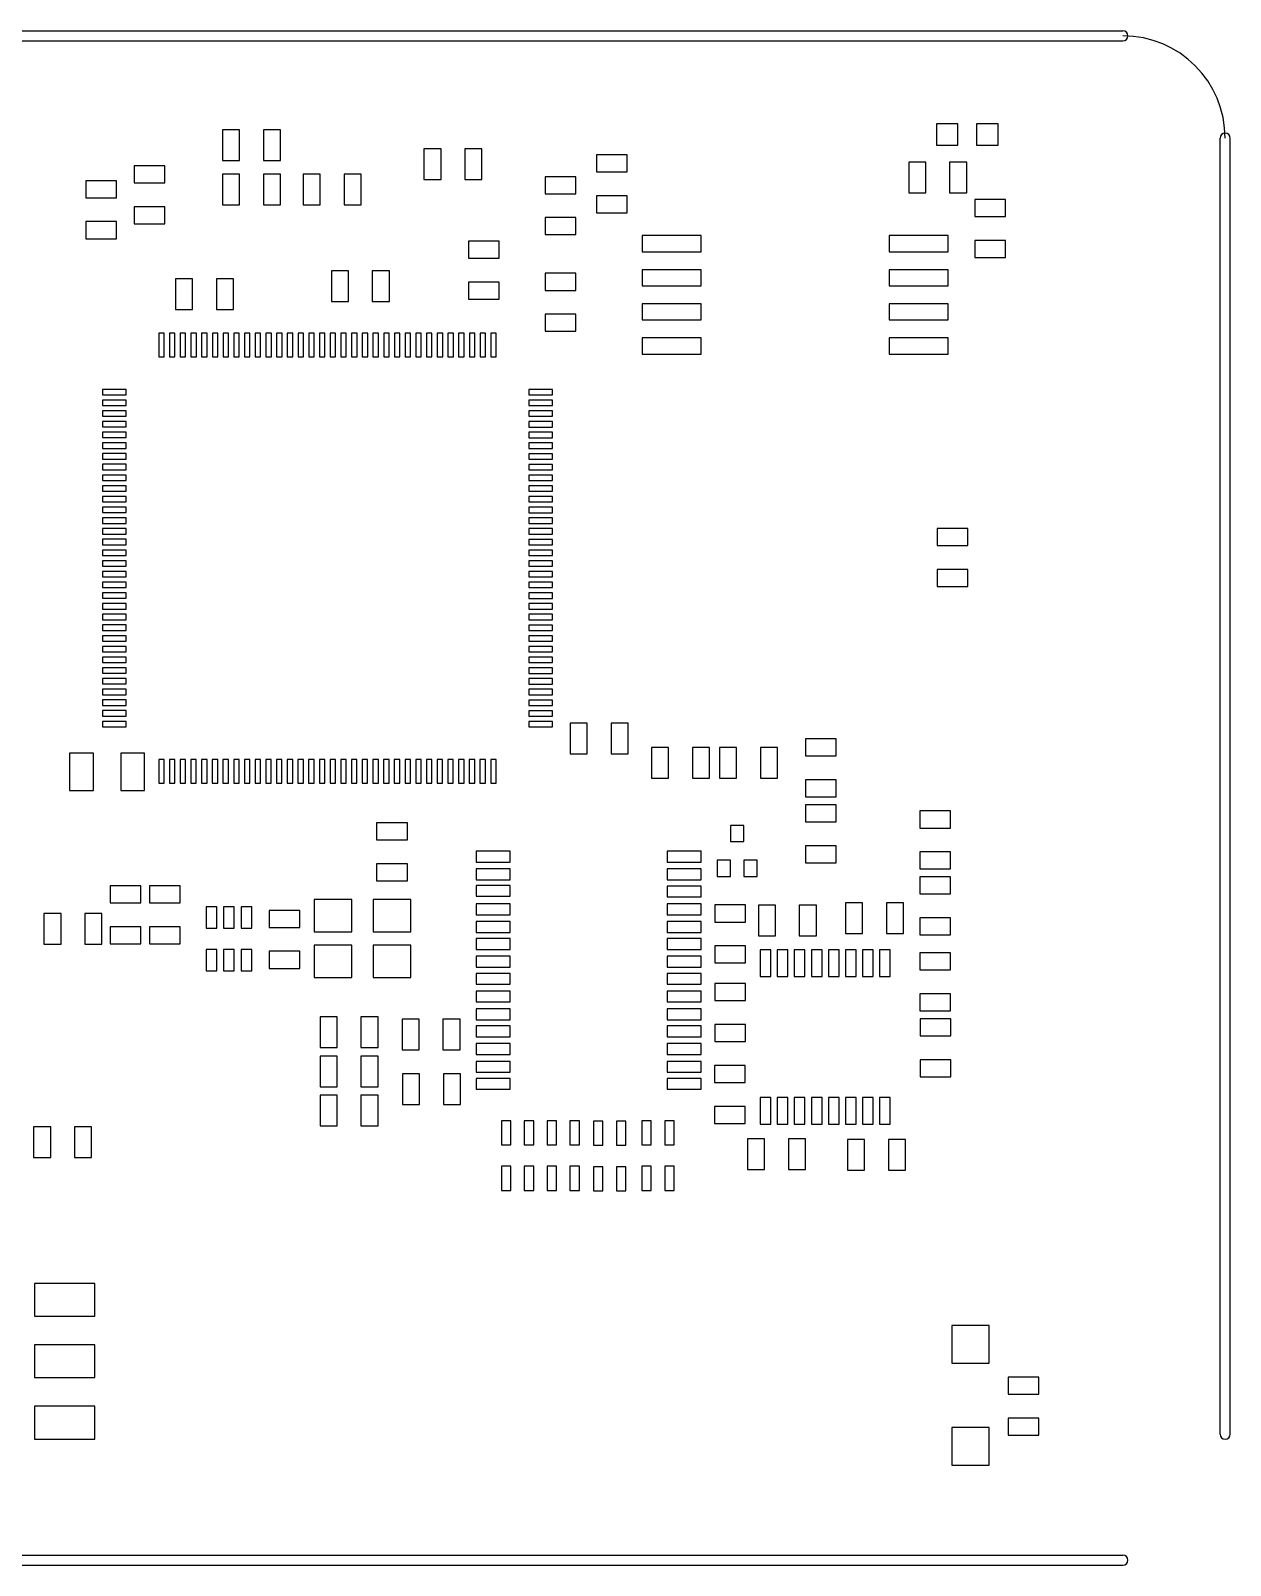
# Model space of a CAD drawing. Extents: x 32880 to 68030, y 27285 to 49782.
# Drawn here: x 50443 to 68030, y 27285 to 49782 of the extents above; entities that cross this region are included whole.
import ezdxf

# ---------------------------------------------------------------- set-up
doc = ezdxf.new("R2010")
doc.units = 0
doc.layers.add('BLACK', color=1, linetype='CONTINUOUS')

msp = doc.modelspace()

# ---------------------------------------------------------------- linework, layer by layer
at = {"layer": 'BLACK'}
for p, q in [((34455, 49782), (66455, 49782)), ((34455, 49632), (66455, 49632)), ((64035, 48418), (63721, 48418)), ((63721, 48418), (63721, 48104)), ((64035, 48104), (64035, 48418)), ((64625, 48418), (64311, 48418)), ((64311, 48418), (64311, 48104)), ((64625, 48104), (64625, 48418)), ((53506, 48328), (53256, 48328)), ((53256, 48328), (53256, 47878)), ((53506, 47878), (53506, 48328)), ((54106, 48328), (53856, 48328)), ((53856, 48328), (53856, 47878)), ((54106, 47878), (54106, 48328)), ((67880, 29207), (67880, 48207)), ((68030, 29207), (68030, 48207)), ((56209, 48052), (56209, 47602)), ((56459, 48052), (56209, 48052)), ((56459, 47602), (56459, 48052)), ((56809, 48052), (56809, 47602)), ((57059, 48052), (56809, 48052)), ((57059, 47602), (57059, 48052)), ((59190, 47961), (58740, 47961)), ((58740, 47961), (58740, 47711)), ((59190, 47711), (59190, 47961)), ((63721, 48104), (64035, 48104)), ((64311, 48104), (64625, 48104)), ((52410, 47800), (51960, 47800)), ((51960, 47800), (51960, 47550)), ((52410, 47550), (52410, 47800)), ((53256, 47878), (53506, 47878)), ((53856, 47878), (54106, 47878)), ((58740, 47711), (59190, 47711)), ((63565, 47856), (63315, 47856)), ((63315, 47856), (63315, 47406)), ((63565, 47406), (63565, 47856)), ((64165, 47856), (63915, 47856)), ((63915, 47856), (63915, 47406)), ((64165, 47406), (64165, 47856)), ((51701, 47583), (51251, 47583)), ((51251, 47583), (51251, 47333)), ((51701, 47333), (51701, 47583)), ((51960, 47550), (52410, 47550)), ((53506, 47678), (53256, 47678)), ((53256, 47678), (53256, 47228)), ((53506, 47228), (53506, 47678)), ((54106, 47678), (53856, 47678)), ((53856, 47678), (53856, 47228)), ((54106, 47228), (54106, 47678)), ((54437, 47678), (54437, 47228)), ((54687, 47678), (54437, 47678)), ((54687, 47228), (54687, 47678)), ((55037, 47678), (55037, 47228)), ((55287, 47678), (55037, 47678)), ((55287, 47228), (55287, 47678)), ((56209, 47602), (56459, 47602)), ((56809, 47602), (57059, 47602)), ((58434, 47642), (57984, 47642)), ((57984, 47642), (57984, 47392)), ((58434, 47392), (58434, 47642)), ((51251, 47333), (51701, 47333)), ((57984, 47392), (58434, 47392)), ((59190, 47361), (58740, 47361)), ((58740, 47361), (58740, 47111)), ((59190, 47111), (59190, 47361)), ((63315, 47406), (63565, 47406)), ((63915, 47406), (64165, 47406)), ((64733, 47308), (64283, 47308)), ((64283, 47308), (64283, 47058)), ((64733, 47058), (64733, 47308)), ((52410, 47200), (51960, 47200)), ((51960, 47200), (51960, 46950)), ((52410, 46950), (52410, 47200)), ((53256, 47228), (53506, 47228)), ((53856, 47228), (54106, 47228)), ((54437, 47228), (54687, 47228)), ((55037, 47228), (55287, 47228)), ((58434, 47042), (57984, 47042)), ((57984, 47042), (57984, 46792)), ((58434, 46792), (58434, 47042)), ((58740, 47111), (59190, 47111)), ((64283, 47058), (64733, 47058)), ((51701, 46983), (51251, 46983)), ((51251, 46983), (51251, 46733)), ((51701, 46733), (51701, 46983)), ((51960, 46950), (52410, 46950)), ((51251, 46733), (51701, 46733)), ((57312, 46697), (56862, 46697)), ((56862, 46697), (56862, 46447)), ((57312, 46447), (57312, 46697)), ((57984, 46792), (58434, 46792)), ((60272, 46778), (59406, 46778)), ((59406, 46778), (59406, 46542)), ((60272, 46542), (60272, 46778)), ((63894, 46778), (63028, 46778)), ((63028, 46778), (63028, 46542)), ((63894, 46542), (63894, 46778)), ((64733, 46708), (64283, 46708)), ((64283, 46708), (64283, 46458)), ((64733, 46458), (64733, 46708)), ((56862, 46447), (57312, 46447)), ((59406, 46542), (60272, 46542)), ((63028, 46542), (63894, 46542)), ((64283, 46458), (64733, 46458)), ((52567, 46143), (52567, 45693)), ((52817, 46143), (52567, 46143)), ((52817, 45693), (52817, 46143)), ((53167, 46143), (53167, 45693)), ((53417, 46143), (53167, 46143)), ((53417, 45693), (53417, 46143)), ((55101, 46261), (54851, 46261)), ((54851, 46261), (54851, 45811)), ((55101, 45811), (55101, 46261)), ((55701, 46261), (55451, 46261)), ((55451, 46261), (55451, 45811)), ((55701, 45811), (55701, 46261)), ((58434, 46225), (57984, 46225)), ((57984, 46225), (57984, 45975)), ((58434, 45975), (58434, 46225)), ((60272, 46278), (59406, 46278)), ((59406, 46278), (59406, 46042)), ((60272, 46042), (60272, 46278)), ((63894, 46278), (63028, 46278)), ((63028, 46278), (63028, 46042)), ((63894, 46042), (63894, 46278)), ((57312, 46097), (56862, 46097)), ((56862, 46097), (56862, 45847)), ((57312, 45847), (57312, 46097)), ((57984, 45975), (58434, 45975)), ((59406, 46042), (60272, 46042)), ((63028, 46042), (63894, 46042)), ((52567, 45693), (52817, 45693)), ((53167, 45693), (53417, 45693)), ((54851, 45811), (55101, 45811)), ((55451, 45811), (55701, 45811)), ((56862, 45847), (57312, 45847)), ((60272, 45778), (59406, 45778)), ((59406, 45778), (59406, 45542)), ((60272, 45542), (60272, 45778)), ((63894, 45778), (63028, 45778)), ((63028, 45778), (63028, 45542)), ((63894, 45542), (63894, 45778)), ((58434, 45625), (57984, 45625)), ((57984, 45625), (57984, 45375)), ((58434, 45375), (58434, 45625)), ((59406, 45542), (60272, 45542)), ((63028, 45542), (63894, 45542)), ((52401, 45350), (52321, 45350)), ((52321, 45350), (52321, 45000)), ((52401, 45000), (52401, 45350)), ((52558, 45350), (52478, 45350)), ((52478, 45350), (52478, 45000)), ((52558, 45000), (52558, 45350)), ((52715, 45350), (52635, 45350)), ((52635, 45350), (52635, 45000)), ((52715, 45000), (52715, 45350)), ((52872, 45350), (52792, 45350)), ((52792, 45350), (52792, 45000)), ((52872, 45000), (52872, 45350)), ((53029, 45350), (52949, 45350)), ((52949, 45350), (52949, 45000)), ((53029, 45000), (53029, 45350)), ((53186, 45350), (53106, 45350)), ((53106, 45350), (53106, 45000)), ((53186, 45000), (53186, 45350)), ((53343, 45350), (53263, 45350)), ((53263, 45350), (53263, 45000)), ((53343, 45000), (53343, 45350)), ((53500, 45350), (53420, 45350)), ((53420, 45350), (53420, 45000)), ((53500, 45000), (53500, 45350)), ((53657, 45350), (53577, 45350)), ((53577, 45350), (53577, 45000)), ((53657, 45000), (53657, 45350)), ((53814, 45350), (53734, 45350)), ((53734, 45350), (53734, 45000)), ((53814, 45000), (53814, 45350)), ((53971, 45350), (53891, 45350)), ((53891, 45350), (53891, 45000)), ((53971, 45000), (53971, 45350)), ((54128, 45350), (54048, 45350)), ((54048, 45350), (54048, 45000)), ((54128, 45000), (54128, 45350)), ((54285, 45350), (54205, 45350)), ((54205, 45350), (54205, 45000)), ((54285, 45000), (54285, 45350)), ((54442, 45350), (54362, 45350)), ((54362, 45350), (54362, 45000)), ((54442, 45000), (54442, 45350)), ((54599, 45350), (54519, 45350)), ((54519, 45350), (54519, 45000)), ((54599, 45000), (54599, 45350)), ((54756, 45350), (54676, 45350)), ((54676, 45350), (54676, 45000)), ((54756, 45000), (54756, 45350)), ((54913, 45350), (54833, 45350)), ((54833, 45350), (54833, 45000)), ((54913, 45000), (54913, 45350)), ((55070, 45350), (54990, 45350)), ((54990, 45350), (54990, 45000)), ((55070, 45000), (55070, 45350)), ((55227, 45350), (55147, 45350)), ((55147, 45350), (55147, 45000)), ((55227, 45000), (55227, 45350)), ((55384, 45350), (55304, 45350)), ((55304, 45350), (55304, 45000)), ((55384, 45000), (55384, 45350)), ((55541, 45350), (55461, 45350)), ((55461, 45350), (55461, 45000)), ((55541, 45000), (55541, 45350)), ((55698, 45350), (55618, 45350)), ((55618, 45350), (55618, 45000)), ((55698, 45000), (55698, 45350)), ((55855, 45350), (55775, 45350)), ((55775, 45350), (55775, 45000)), ((55855, 45000), (55855, 45350)), ((56012, 45350), (55932, 45350)), ((55932, 45350), (55932, 45000)), ((56012, 45000), (56012, 45350)), ((56169, 45350), (56089, 45350)), ((56089, 45350), (56089, 45000)), ((56169, 45000), (56169, 45350)), ((56326, 45350), (56246, 45350)), ((56246, 45350), (56246, 45000)), ((56326, 45000), (56326, 45350)), ((56483, 45350), (56403, 45350)), ((56403, 45350), (56403, 45000)), ((56483, 45000), (56483, 45350)), ((56640, 45350), (56560, 45350)), ((56560, 45350), (56560, 45000)), ((56640, 45000), (56640, 45350)), ((56797, 45350), (56717, 45350)), ((56717, 45350), (56717, 45000)), ((56797, 45000), (56797, 45350)), ((56954, 45350), (56874, 45350)), ((56874, 45350), (56874, 45000)), ((56954, 45000), (56954, 45350)), ((57111, 45350), (57031, 45350)), ((57031, 45350), (57031, 45000)), ((57111, 45000), (57111, 45350)), ((57268, 45350), (57188, 45350)), ((57188, 45350), (57188, 45000)), ((57268, 45000), (57268, 45350)), ((57984, 45375), (58434, 45375)), ((60272, 45278), (59406, 45278)), ((59406, 45278), (59406, 45042)), ((60272, 45042), (60272, 45278)), ((63894, 45278), (63028, 45278)), ((63028, 45278), (63028, 45042)), ((63894, 45042), (63894, 45278)), ((52321, 45000), (52401, 45000)), ((52478, 45000), (52558, 45000)), ((52635, 45000), (52715, 45000)), ((52792, 45000), (52872, 45000)), ((52949, 45000), (53029, 45000)), ((53106, 45000), (53186, 45000)), ((53263, 45000), (53343, 45000)), ((53420, 45000), (53500, 45000)), ((53577, 45000), (53657, 45000)), ((53734, 45000), (53814, 45000)), ((53891, 45000), (53971, 45000)), ((54048, 45000), (54128, 45000)), ((54205, 45000), (54285, 45000)), ((54362, 45000), (54442, 45000)), ((54519, 45000), (54599, 45000)), ((54676, 45000), (54756, 45000)), ((54833, 45000), (54913, 45000)), ((54990, 45000), (55070, 45000)), ((55147, 45000), (55227, 45000)), ((55304, 45000), (55384, 45000)), ((55461, 45000), (55541, 45000)), ((55618, 45000), (55698, 45000)), ((55775, 45000), (55855, 45000)), ((55932, 45000), (56012, 45000)), ((56089, 45000), (56169, 45000)), ((56246, 45000), (56326, 45000)), ((56403, 45000), (56483, 45000)), ((56560, 45000), (56640, 45000)), ((56717, 45000), (56797, 45000)), ((56874, 45000), (56954, 45000)), ((57031, 45000), (57111, 45000)), ((57188, 45000), (57268, 45000)), ((59406, 45042), (60272, 45042)), ((63028, 45042), (63894, 45042)), ((51844, 44524), (51494, 44524)), ((51494, 44524), (51494, 44444)), ((51494, 44444), (51844, 44444)), ((51844, 44367), (51494, 44367)), ((51494, 44367), (51494, 44287)), ((51844, 44444), (51844, 44524)), ((51844, 44287), (51844, 44367)), ((58094, 44523), (57744, 44523)), ((57744, 44523), (57744, 44443)), ((57744, 44443), (58094, 44443)), ((58094, 44366), (57744, 44366)), ((57744, 44366), (57744, 44286)), ((58094, 44443), (58094, 44523)), ((58094, 44286), (58094, 44366)), ((51494, 44287), (51844, 44287)), ((51844, 44210), (51494, 44210)), ((51494, 44210), (51494, 44130)), ((51494, 44130), (51844, 44130)), ((51844, 44130), (51844, 44210)), ((57744, 44286), (58094, 44286)), ((58094, 44209), (57744, 44209)), ((57744, 44209), (57744, 44129)), ((57744, 44129), (58094, 44129)), ((58094, 44129), (58094, 44209)), ((51844, 44053), (51494, 44053)), ((51494, 44053), (51494, 43973)), ((51494, 43973), (51844, 43973)), ((51844, 43896), (51494, 43896)), ((51494, 43896), (51494, 43816)), ((51844, 43973), (51844, 44053)), ((51844, 43816), (51844, 43896)), ((58094, 44052), (57744, 44052)), ((57744, 44052), (57744, 43972)), ((57744, 43972), (58094, 43972)), ((58094, 43895), (57744, 43895)), ((57744, 43895), (57744, 43815)), ((58094, 43972), (58094, 44052)), ((58094, 43815), (58094, 43895)), ((51494, 43816), (51844, 43816)), ((51844, 43739), (51494, 43739)), ((51494, 43739), (51494, 43659)), ((51494, 43659), (51844, 43659)), ((51844, 43659), (51844, 43739)), ((57744, 43815), (58094, 43815)), ((58094, 43738), (57744, 43738)), ((57744, 43738), (57744, 43658)), ((57744, 43658), (58094, 43658)), ((58094, 43658), (58094, 43738)), ((51844, 43582), (51494, 43582)), ((51494, 43582), (51494, 43502)), ((51494, 43502), (51844, 43502)), ((51844, 43425), (51494, 43425)), ((51494, 43425), (51494, 43345)), ((51844, 43502), (51844, 43582)), ((51844, 43345), (51844, 43425)), ((58094, 43581), (57744, 43581)), ((57744, 43581), (57744, 43501)), ((57744, 43501), (58094, 43501)), ((58094, 43424), (57744, 43424)), ((57744, 43424), (57744, 43344)), ((58094, 43501), (58094, 43581)), ((58094, 43344), (58094, 43424)), ((51494, 43345), (51844, 43345)), ((51844, 43268), (51494, 43268)), ((51494, 43268), (51494, 43188)), ((51844, 43188), (51844, 43268)), ((57744, 43344), (58094, 43344)), ((58094, 43267), (57744, 43267)), ((57744, 43267), (57744, 43187)), ((58094, 43187), (58094, 43267)), ((51494, 43188), (51844, 43188)), ((51844, 43111), (51494, 43111)), ((51494, 43111), (51494, 43031)), ((51494, 43031), (51844, 43031)), ((51844, 43031), (51844, 43111)), ((57744, 43187), (58094, 43187)), ((58094, 43110), (57744, 43110)), ((57744, 43110), (57744, 43030)), ((57744, 43030), (58094, 43030)), ((58094, 43030), (58094, 43110)), ((51844, 42954), (51494, 42954)), ((51494, 42954), (51494, 42874)), ((51494, 42874), (51844, 42874)), ((51844, 42797), (51494, 42797)), ((51494, 42797), (51494, 42717)), ((51844, 42874), (51844, 42954)), ((51844, 42717), (51844, 42797)), ((58094, 42953), (57744, 42953)), ((57744, 42953), (57744, 42873)), ((57744, 42873), (58094, 42873)), ((58094, 42796), (57744, 42796)), ((57744, 42796), (57744, 42716)), ((58094, 42873), (58094, 42953)), ((58094, 42716), (58094, 42796)), ((51494, 42717), (51844, 42717)), ((51844, 42640), (51494, 42640)), ((51494, 42640), (51494, 42560)), ((51494, 42560), (51844, 42560)), ((51844, 42560), (51844, 42640)), ((57744, 42716), (58094, 42716)), ((58094, 42639), (57744, 42639)), ((57744, 42639), (57744, 42559)), ((57744, 42559), (58094, 42559)), ((58094, 42559), (58094, 42639)), ((51844, 42483), (51494, 42483)), ((51494, 42483), (51494, 42403)), ((51494, 42403), (51844, 42403)), ((51844, 42326), (51494, 42326)), ((51494, 42326), (51494, 42246)), ((51844, 42403), (51844, 42483)), ((51844, 42246), (51844, 42326)), ((58094, 42482), (57744, 42482)), ((57744, 42482), (57744, 42402)), ((57744, 42402), (58094, 42402)), ((58094, 42325), (57744, 42325)), ((57744, 42325), (57744, 42245)), ((58094, 42402), (58094, 42482)), ((58094, 42245), (58094, 42325)), ((64182, 42485), (63732, 42485)), ((63732, 42485), (63732, 42235)), ((64182, 42235), (64182, 42485)), ((51494, 42246), (51844, 42246)), ((51844, 42169), (51494, 42169)), ((51494, 42169), (51494, 42089)), ((51494, 42089), (51844, 42089)), ((51844, 42089), (51844, 42169)), ((57744, 42245), (58094, 42245)), ((58094, 42168), (57744, 42168)), ((57744, 42168), (57744, 42088)), ((57744, 42088), (58094, 42088)), ((58094, 42088), (58094, 42168)), ((63732, 42235), (64182, 42235)), ((51844, 42012), (51494, 42012)), ((51494, 42012), (51494, 41932)), ((51494, 41932), (51844, 41932)), ((51844, 41855), (51494, 41855)), ((51494, 41855), (51494, 41775)), ((51844, 41932), (51844, 42012)), ((51844, 41775), (51844, 41855)), ((58094, 42011), (57744, 42011)), ((57744, 42011), (57744, 41931)), ((57744, 41931), (58094, 41931)), ((58094, 41854), (57744, 41854)), ((57744, 41854), (57744, 41774)), ((58094, 41931), (58094, 42011)), ((58094, 41774), (58094, 41854)), ((64182, 41885), (63732, 41885)), ((63732, 41885), (63732, 41635)), ((64182, 41635), (64182, 41885)), ((51494, 41775), (51844, 41775)), ((51844, 41698), (51494, 41698)), ((51494, 41698), (51494, 41618)), ((51844, 41618), (51844, 41698)), ((57744, 41774), (58094, 41774)), ((58094, 41697), (57744, 41697)), ((57744, 41697), (57744, 41617)), ((58094, 41617), (58094, 41697)), ((63732, 41635), (64182, 41635)), ((51494, 41618), (51844, 41618)), ((51844, 41541), (51494, 41541)), ((51494, 41541), (51494, 41461)), ((51494, 41461), (51844, 41461)), ((51844, 41461), (51844, 41541)), ((57744, 41617), (58094, 41617)), ((58094, 41540), (57744, 41540)), ((57744, 41540), (57744, 41460)), ((57744, 41460), (58094, 41460)), ((58094, 41460), (58094, 41540)), ((51844, 41384), (51494, 41384)), ((51494, 41384), (51494, 41304)), ((51494, 41304), (51844, 41304)), ((51844, 41227), (51494, 41227)), ((51494, 41227), (51494, 41147)), ((51844, 41304), (51844, 41384)), ((51844, 41147), (51844, 41227)), ((58094, 41383), (57744, 41383)), ((57744, 41383), (57744, 41303)), ((57744, 41303), (58094, 41303)), ((58094, 41226), (57744, 41226)), ((57744, 41226), (57744, 41146)), ((58094, 41303), (58094, 41383)), ((58094, 41146), (58094, 41226)), ((51494, 41147), (51844, 41147)), ((51844, 41070), (51494, 41070)), ((51494, 41070), (51494, 40990)), ((51494, 40990), (51844, 40990)), ((51844, 40990), (51844, 41070)), ((57744, 41146), (58094, 41146)), ((58094, 41069), (57744, 41069)), ((57744, 41069), (57744, 40989)), ((57744, 40989), (58094, 40989)), ((58094, 40989), (58094, 41069)), ((51844, 40913), (51494, 40913)), ((51494, 40913), (51494, 40833)), ((51494, 40833), (51844, 40833)), ((51844, 40756), (51494, 40756)), ((51494, 40756), (51494, 40676)), ((51844, 40833), (51844, 40913)), ((51844, 40676), (51844, 40756)), ((58094, 40912), (57744, 40912)), ((57744, 40912), (57744, 40832)), ((57744, 40832), (58094, 40832)), ((58094, 40755), (57744, 40755)), ((57744, 40755), (57744, 40675)), ((58094, 40832), (58094, 40912)), ((58094, 40675), (58094, 40755)), ((51494, 40676), (51844, 40676)), ((51844, 40599), (51494, 40599)), ((51494, 40599), (51494, 40519)), ((51494, 40519), (51844, 40519)), ((51844, 40519), (51844, 40599)), ((57744, 40675), (58094, 40675)), ((58094, 40598), (57744, 40598)), ((57744, 40598), (57744, 40518)), ((57744, 40518), (58094, 40518)), ((58094, 40518), (58094, 40598)), ((51844, 40442), (51494, 40442)), ((51494, 40442), (51494, 40362)), ((51494, 40362), (51844, 40362)), ((51844, 40285), (51494, 40285)), ((51494, 40285), (51494, 40205)), ((51844, 40362), (51844, 40442)), ((51844, 40205), (51844, 40285)), ((58094, 40441), (57744, 40441)), ((57744, 40441), (57744, 40361)), ((57744, 40361), (58094, 40361)), ((58094, 40284), (57744, 40284)), ((57744, 40284), (57744, 40204)), ((58094, 40361), (58094, 40441)), ((58094, 40204), (58094, 40284)), ((51494, 40205), (51844, 40205)), ((51844, 40128), (51494, 40128)), ((51494, 40128), (51494, 40048)), ((51494, 40048), (51844, 40048)), ((51844, 40048), (51844, 40128)), ((57744, 40204), (58094, 40204)), ((58094, 40127), (57744, 40127)), ((57744, 40127), (57744, 40047)), ((57744, 40047), (58094, 40047)), ((58094, 40047), (58094, 40127)), ((51844, 39971), (51494, 39971)), ((51494, 39971), (51494, 39891)), ((51494, 39891), (51844, 39891)), ((51844, 39891), (51844, 39971)), ((58094, 39970), (57744, 39970)), ((57744, 39970), (57744, 39890)), ((57744, 39890), (58094, 39890)), ((58094, 39890), (58094, 39970)), ((51844, 39814), (51494, 39814)), ((51494, 39814), (51494, 39734)), ((51494, 39734), (51844, 39734)), ((51844, 39657), (51494, 39657)), ((51494, 39657), (51494, 39577)), ((51844, 39734), (51844, 39814)), ((51844, 39577), (51844, 39657)), ((58094, 39813), (57744, 39813)), ((57744, 39813), (57744, 39733)), ((57744, 39733), (58094, 39733)), ((58094, 39656), (57744, 39656)), ((57744, 39656), (57744, 39576)), ((58094, 39733), (58094, 39813)), ((58094, 39576), (58094, 39656)), ((58351, 39631), (58351, 39181)), ((58601, 39631), (58351, 39631)), ((58601, 39181), (58601, 39631)), ((58951, 39631), (58951, 39181)), ((59201, 39631), (58951, 39631)), ((59201, 39181), (59201, 39631)), ((51494, 39577), (51844, 39577)), ((57744, 39576), (58094, 39576)), ((62250, 39402), (61800, 39402)), ((61800, 39402), (61800, 39152)), ((62250, 39152), (62250, 39402)), ((51363, 39193), (51013, 39193)), ((51013, 39193), (51013, 38643)), ((51363, 38643), (51363, 39193)), ((52113, 39193), (51763, 39193)), ((51763, 39193), (51763, 38643)), ((52113, 38643), (52113, 39193)), ((58351, 39181), (58601, 39181)), ((58951, 39181), (59201, 39181)), ((59794, 39273), (59544, 39273)), ((59544, 39273), (59544, 38823)), ((59794, 38823), (59794, 39273)), ((60394, 39273), (60144, 39273)), ((60144, 39273), (60144, 38823)), ((60394, 38823), (60394, 39273)), ((60790, 39273), (60540, 39273)), ((60540, 39273), (60540, 38823)), ((60790, 38823), (60790, 39273)), ((61390, 39273), (61140, 39273)), ((61140, 39273), (61140, 38823)), ((61390, 38823), (61390, 39273)), ((61800, 39152), (62250, 39152)), ((52400, 39100), (52320, 39100)), ((52320, 39100), (52320, 38750)), ((52400, 38750), (52400, 39100)), ((52557, 39100), (52477, 39100)), ((52477, 39100), (52477, 38750)), ((52557, 38750), (52557, 39100)), ((52714, 39100), (52634, 39100)), ((52634, 39100), (52634, 38750)), ((52714, 38750), (52714, 39100)), ((52871, 39100), (52791, 39100)), ((52791, 39100), (52791, 38750)), ((52871, 38750), (52871, 39100)), ((53028, 39100), (52948, 39100)), ((52948, 39100), (52948, 38750)), ((53028, 38750), (53028, 39100)), ((53185, 39100), (53105, 39100)), ((53105, 39100), (53105, 38750)), ((53185, 38750), (53185, 39100)), ((53342, 39100), (53262, 39100)), ((53262, 39100), (53262, 38750)), ((53342, 38750), (53342, 39100)), ((53499, 39100), (53419, 39100)), ((53419, 39100), (53419, 38750)), ((53499, 38750), (53499, 39100)), ((53656, 39100), (53576, 39100)), ((53576, 39100), (53576, 38750)), ((53656, 38750), (53656, 39100)), ((53813, 39100), (53733, 39100)), ((53733, 39100), (53733, 38750)), ((53813, 38750), (53813, 39100)), ((53970, 39100), (53890, 39100)), ((53890, 39100), (53890, 38750)), ((53970, 38750), (53970, 39100)), ((54127, 39100), (54047, 39100)), ((54047, 39100), (54047, 38750)), ((54127, 38750), (54127, 39100)), ((54284, 39100), (54204, 39100)), ((54204, 39100), (54204, 38750)), ((54284, 38750), (54284, 39100)), ((54441, 39100), (54361, 39100)), ((54361, 39100), (54361, 38750)), ((54441, 38750), (54441, 39100)), ((54598, 39100), (54518, 39100)), ((54518, 39100), (54518, 38750)), ((54598, 38750), (54598, 39100)), ((54755, 39100), (54675, 39100)), ((54675, 39100), (54675, 38750)), ((54755, 38750), (54755, 39100)), ((54912, 39100), (54832, 39100)), ((54832, 39100), (54832, 38750)), ((54912, 38750), (54912, 39100)), ((55069, 39100), (54989, 39100)), ((54989, 39100), (54989, 38750)), ((55069, 38750), (55069, 39100)), ((55226, 39100), (55146, 39100)), ((55146, 39100), (55146, 38750)), ((55226, 38750), (55226, 39100)), ((55383, 39100), (55303, 39100)), ((55303, 39100), (55303, 38750)), ((55383, 38750), (55383, 39100)), ((55540, 39100), (55460, 39100)), ((55460, 39100), (55460, 38750)), ((55540, 38750), (55540, 39100)), ((55697, 39100), (55617, 39100)), ((55617, 39100), (55617, 38750)), ((55697, 38750), (55697, 39100)), ((55854, 39100), (55774, 39100)), ((55774, 39100), (55774, 38750)), ((55854, 38750), (55854, 39100)), ((56011, 39100), (55931, 39100)), ((55931, 39100), (55931, 38750)), ((56011, 38750), (56011, 39100)), ((56168, 39100), (56088, 39100)), ((56088, 39100), (56088, 38750)), ((56168, 38750), (56168, 39100)), ((56325, 39100), (56245, 39100)), ((56245, 39100), (56245, 38750)), ((56325, 38750), (56325, 39100)), ((56482, 39100), (56402, 39100)), ((56402, 39100), (56402, 38750)), ((56482, 38750), (56482, 39100)), ((56639, 39100), (56559, 39100)), ((56559, 39100), (56559, 38750)), ((56639, 38750), (56639, 39100)), ((56796, 39100), (56716, 39100)), ((56716, 39100), (56716, 38750)), ((56796, 38750), (56796, 39100)), ((56953, 39100), (56873, 39100)), ((56873, 39100), (56873, 38750)), ((56953, 38750), (56953, 39100)), ((57110, 39100), (57030, 39100)), ((57030, 39100), (57030, 38750)), ((57110, 38750), (57110, 39100)), ((57267, 39100), (57187, 39100)), ((57187, 39100), (57187, 38750)), ((57267, 38750), (57267, 39100)), ((52320, 38750), (52400, 38750)), ((52477, 38750), (52557, 38750)), ((52634, 38750), (52714, 38750)), ((52791, 38750), (52871, 38750)), ((52948, 38750), (53028, 38750)), ((53105, 38750), (53185, 38750)), ((53262, 38750), (53342, 38750)), ((53419, 38750), (53499, 38750)), ((53576, 38750), (53656, 38750)), ((53733, 38750), (53813, 38750)), ((53890, 38750), (53970, 38750)), ((54047, 38750), (54127, 38750)), ((54204, 38750), (54284, 38750)), ((54361, 38750), (54441, 38750)), ((54518, 38750), (54598, 38750)), ((54675, 38750), (54755, 38750)), ((54832, 38750), (54912, 38750)), ((54989, 38750), (55069, 38750)), ((55146, 38750), (55226, 38750)), ((55303, 38750), (55383, 38750)), ((55460, 38750), (55540, 38750)), ((55617, 38750), (55697, 38750)), ((55774, 38750), (55854, 38750)), ((55931, 38750), (56011, 38750)), ((56088, 38750), (56168, 38750)), ((56245, 38750), (56325, 38750)), ((56402, 38750), (56482, 38750)), ((56559, 38750), (56639, 38750)), ((56716, 38750), (56796, 38750)), ((56873, 38750), (56953, 38750)), ((57030, 38750), (57110, 38750)), ((57187, 38750), (57267, 38750)), ((59544, 38823), (59794, 38823)), ((60144, 38823), (60394, 38823)), ((60540, 38823), (60790, 38823)), ((61140, 38823), (61390, 38823)), ((62250, 38802), (61800, 38802)), ((61800, 38802), (61800, 38552)), ((62250, 38552), (62250, 38802)), ((51013, 38643), (51363, 38643)), ((51763, 38643), (52113, 38643)), ((61800, 38552), (62250, 38552)), ((62250, 38434), (61800, 38434)), ((61800, 38434), (61800, 38184)), ((62250, 38184), (62250, 38434)), ((63929, 38343), (63479, 38343)), ((63479, 38343), (63479, 38093)), ((63929, 38093), (63929, 38343)), ((55965, 38170), (55515, 38170)), ((55515, 38170), (55515, 37920)), ((55965, 37920), (55965, 38170)), ((60701, 38130), (60701, 37894)), ((60897, 38130), (60701, 38130)), ((60897, 37894), (60897, 38130)), ((61800, 38184), (62250, 38184)), ((63479, 38093), (63929, 38093)), ((55515, 37920), (55965, 37920)), ((60701, 37894), (60897, 37894)), ((62250, 37834), (61800, 37834)), ((61800, 37834), (61800, 37584)), ((62250, 37584), (62250, 37834)), ((55965, 37570), (55515, 37570)), ((55515, 37570), (55515, 37320)), ((55965, 37320), (55965, 37570)), ((57472, 37753), (56972, 37753)), ((56972, 37753), (56972, 37593)), ((56972, 37593), (57472, 37593)), ((57472, 37593), (57472, 37753)), ((60272, 37753), (59772, 37753)), ((59772, 37753), (59772, 37593)), ((59772, 37593), (60272, 37593)), ((60272, 37593), (60272, 37753)), ((60505, 37620), (60505, 37384)), ((60701, 37620), (60505, 37620)), ((60701, 37384), (60701, 37620)), ((60897, 37620), (60897, 37384)), ((61093, 37620), (60897, 37620)), ((61093, 37384), (61093, 37620)), ((61800, 37584), (62250, 37584)), ((63929, 37743), (63479, 37743)), ((63479, 37743), (63479, 37493)), ((63929, 37493), (63929, 37743)), ((57472, 37493), (56972, 37493)), ((56972, 37493), (56972, 37333)), ((57472, 37333), (57472, 37493)), ((60272, 37493), (59772, 37493)), ((59772, 37493), (59772, 37333)), ((60272, 37333), (60272, 37493)), ((60505, 37384), (60701, 37384)), ((60897, 37384), (61093, 37384)), ((63479, 37493), (63929, 37493)), ((63929, 37378), (63479, 37378)), ((63479, 37378), (63479, 37128)), ((63929, 37128), (63929, 37378)), ((52060, 37245), (51610, 37245)), ((51610, 37245), (51610, 36995)), ((52060, 36995), (52060, 37245)), ((52634, 37245), (52184, 37245)), ((52184, 37245), (52184, 36995)), ((52634, 36995), (52634, 37245)), ((55515, 37320), (55965, 37320)), ((56972, 37333), (57472, 37333)), ((57472, 37253), (56972, 37253)), ((56972, 37253), (56972, 37093)), ((57472, 37093), (57472, 37253)), ((59772, 37333), (60272, 37333)), ((60272, 37243), (59772, 37243)), ((59772, 37243), (59772, 37083)), ((60272, 37083), (60272, 37243)), ((63479, 37128), (63929, 37128)), ((51610, 36995), (52060, 36995)), ((52184, 36995), (52634, 36995)), ((53173, 36940), (53017, 36940)), ((53017, 36940), (53017, 36626)), ((53173, 36626), (53173, 36940)), ((53428, 36940), (53272, 36940)), ((53272, 36940), (53272, 36626)), ((53428, 36626), (53428, 36940)), ((53683, 36940), (53527, 36940)), ((53527, 36940), (53527, 36626)), ((53683, 36626), (53683, 36940)), ((55149, 37044), (54599, 37044)), ((54599, 37044), (54599, 36572)), ((55149, 36572), (55149, 37044)), ((56015, 37044), (55465, 37044)), ((55465, 37044), (55465, 36572)), ((56015, 36572), (56015, 37044)), ((56972, 37093), (57472, 37093)), ((57472, 36983), (56972, 36983)), ((56972, 36983), (56972, 36823)), ((57472, 36823), (57472, 36983)), ((59772, 37083), (60272, 37083)), ((60272, 36983), (59772, 36983)), ((59772, 36983), (59772, 36823)), ((60272, 36823), (60272, 36983)), ((60922, 36965), (60472, 36965)), ((60472, 36965), (60472, 36715)), ((60922, 36715), (60922, 36965)), ((61361, 36961), (61111, 36961)), ((61111, 36961), (61111, 36511)), ((61361, 36511), (61361, 36961)), ((61961, 36961), (61711, 36961)), ((61711, 36961), (61711, 36511)), ((61961, 36511), (61961, 36961)), ((62390, 36997), (62390, 36547)), ((62640, 36997), (62390, 36997)), ((62640, 36547), (62640, 36997)), ((62990, 36997), (62990, 36547)), ((63240, 36997), (62990, 36997)), ((63240, 36547), (63240, 36997)), ((50888, 36840), (50638, 36840)), ((50638, 36840), (50638, 36390)), ((50888, 36390), (50888, 36840)), ((51488, 36840), (51238, 36840)), ((51238, 36840), (51238, 36390)), ((51488, 36390), (51488, 36840)), ((54390, 36886), (53940, 36886)), ((53940, 36886), (53940, 36636)), ((54390, 36636), (54390, 36886)), ((56972, 36823), (57472, 36823)), ((57472, 36723), (56972, 36723)), ((56972, 36723), (56972, 36563)), ((57472, 36563), (57472, 36723)), ((59772, 36823), (60272, 36823)), ((60272, 36723), (59772, 36723)), ((59772, 36723), (59772, 36563)), ((60272, 36563), (60272, 36723)), ((60472, 36715), (60922, 36715)), ((63929, 36778), (63479, 36778)), ((63479, 36778), (63479, 36528)), ((63929, 36528), (63929, 36778)), ((52060, 36645), (51610, 36645)), ((51610, 36645), (51610, 36395)), ((52060, 36395), (52060, 36645)), ((52634, 36645), (52184, 36645)), ((52184, 36645), (52184, 36395)), ((52634, 36395), (52634, 36645)), ((53017, 36626), (53173, 36626)), ((53272, 36626), (53428, 36626)), ((53527, 36626), (53683, 36626)), ((53940, 36636), (54390, 36636)), ((54599, 36572), (55149, 36572)), ((55465, 36572), (56015, 36572)), ((56972, 36563), (57472, 36563)), ((57472, 36473), (56972, 36473)), ((56972, 36473), (56972, 36313)), ((57472, 36313), (57472, 36473)), ((59772, 36563), (60272, 36563)), ((60272, 36473), (59772, 36473)), ((59772, 36473), (59772, 36313)), ((60272, 36313), (60272, 36473)), ((61111, 36511), (61361, 36511)), ((61711, 36511), (61961, 36511)), ((62390, 36547), (62640, 36547)), ((62990, 36547), (63240, 36547)), ((63479, 36528), (63929, 36528)), ((50638, 36390), (50888, 36390)), ((51238, 36390), (51488, 36390)), ((51610, 36395), (52060, 36395)), ((52184, 36395), (52634, 36395)), ((53173, 36312), (53017, 36312)), ((53017, 36312), (53017, 35998)), ((53173, 35998), (53173, 36312)), ((53428, 36312), (53272, 36312)), ((53272, 36312), (53272, 35998)), ((53428, 35998), (53428, 36312)), ((53683, 36312), (53527, 36312)), ((53527, 36312), (53527, 35998)), ((53683, 35998), (53683, 36312)), ((54390, 36286), (53940, 36286)), ((53940, 36286), (53940, 36036)), ((54390, 36036), (54390, 36286)), ((55149, 36375), (54599, 36375)), ((54599, 36375), (54599, 35903)), ((55149, 35903), (55149, 36375)), ((56015, 36375), (55465, 36375)), ((55465, 36375), (55465, 35903)), ((56015, 35903), (56015, 36375)), ((56972, 36313), (57472, 36313)), ((59772, 36313), (60272, 36313)), ((60922, 36365), (60472, 36365)), ((60472, 36365), (60472, 36115)), ((60922, 36115), (60922, 36365)), ((61294, 36309), (61138, 36309)), ((61138, 36309), (61138, 35917)), ((61294, 35917), (61294, 36309)), ((61544, 36309), (61388, 36309)), ((61388, 36309), (61388, 35917)), ((61544, 35917), (61544, 36309)), ((61794, 36309), (61638, 36309)), ((61638, 36309), (61638, 35917)), ((61794, 35917), (61794, 36309)), ((62044, 36309), (61888, 36309)), ((61888, 36309), (61888, 35917)), ((62044, 35917), (62044, 36309)), ((62294, 36309), (62138, 36309)), ((62138, 36309), (62138, 35917)), ((62294, 35917), (62294, 36309)), ((62544, 36309), (62388, 36309)), ((62388, 36309), (62388, 35917)), ((62544, 35917), (62544, 36309)), ((62794, 36309), (62638, 36309)), ((62638, 36309), (62638, 35917)), ((62794, 35917), (62794, 36309)), ((63044, 36309), (62888, 36309)), ((62888, 36309), (62888, 35917)), ((63044, 35917), (63044, 36309)), ((63930, 36265), (63480, 36265)), ((63480, 36265), (63480, 36015)), ((63930, 36015), (63930, 36265)), ((53017, 35998), (53173, 35998)), ((53272, 35998), (53428, 35998)), ((53527, 35998), (53683, 35998)), ((53940, 36036), (54390, 36036)), ((57472, 36213), (56972, 36213)), ((56972, 36213), (56972, 36053)), ((56972, 36053), (57472, 36053)), ((57472, 36053), (57472, 36213)), ((60272, 36213), (59772, 36213)), ((59772, 36213), (59772, 36053)), ((59772, 36053), (60272, 36053)), ((60272, 36053), (60272, 36213)), ((60472, 36115), (60922, 36115)), ((63480, 36015), (63930, 36015)), ((54599, 35903), (55149, 35903)), ((55465, 35903), (56015, 35903)), ((57472, 35963), (56972, 35963)), ((56972, 35963), (56972, 35803)), ((56972, 35803), (57472, 35803)), ((57472, 35803), (57472, 35963)), ((60272, 35963), (59772, 35963)), ((59772, 35963), (59772, 35803)), ((59772, 35803), (60272, 35803)), ((60272, 35803), (60272, 35963)), ((60922, 35815), (60472, 35815)), ((60472, 35815), (60472, 35565)), ((60922, 35565), (60922, 35815)), ((61138, 35917), (61294, 35917)), ((61388, 35917), (61544, 35917)), ((61638, 35917), (61794, 35917)), ((61888, 35917), (62044, 35917)), ((62138, 35917), (62294, 35917)), ((62388, 35917), (62544, 35917)), ((62638, 35917), (62794, 35917)), ((62888, 35917), (63044, 35917)), ((57472, 35703), (56972, 35703)), ((56972, 35703), (56972, 35543)), ((57472, 35543), (57472, 35703)), ((60272, 35703), (59772, 35703)), ((59772, 35703), (59772, 35543)), ((60272, 35543), (60272, 35703)), ((60472, 35565), (60922, 35565)), ((63930, 35665), (63480, 35665)), ((63480, 35665), (63480, 35415)), ((63930, 35415), (63930, 35665)), ((54935, 35324), (54685, 35324)), ((54685, 35324), (54685, 34874)), ((54935, 34874), (54935, 35324)), ((55535, 35324), (55285, 35324)), ((55285, 35324), (55285, 34874)), ((55535, 34874), (55535, 35324)), ((56972, 35543), (57472, 35543)), ((57472, 35443), (56972, 35443)), ((56972, 35443), (56972, 35283)), ((57472, 35283), (57472, 35443)), ((59772, 35543), (60272, 35543)), ((60272, 35443), (59772, 35443)), ((59772, 35443), (59772, 35283)), ((60272, 35283), (60272, 35443)), ((63480, 35415), (63930, 35415)), ((56137, 35293), (55887, 35293)), ((55887, 35293), (55887, 34843)), ((56137, 34843), (56137, 35293)), ((56737, 35293), (56487, 35293)), ((56487, 35293), (56487, 34843)), ((56737, 34843), (56737, 35293)), ((56972, 35283), (57472, 35283)), ((57472, 35193), (56972, 35193)), ((56972, 35193), (56972, 35033)), ((57472, 35033), (57472, 35193)), ((59772, 35283), (60272, 35283)), ((60272, 35193), (59772, 35193)), ((59772, 35193), (59772, 35033)), ((60272, 35033), (60272, 35193)), ((60922, 35215), (60472, 35215)), ((60472, 35215), (60472, 34965)), ((60922, 34965), (60922, 35215)), ((63934, 35297), (63484, 35297)), ((63484, 35297), (63484, 35047)), ((63934, 35047), (63934, 35297)), ((54685, 34874), (54935, 34874)), ((55285, 34874), (55535, 34874)), ((56972, 35033), (57472, 35033)), ((57472, 34933), (56972, 34933)), ((56972, 34933), (56972, 34773)), ((57472, 34773), (57472, 34933)), ((59772, 35033), (60272, 35033)), ((60272, 34933), (59772, 34933)), ((59772, 34933), (59772, 34773)), ((60272, 34773), (60272, 34933)), ((60472, 34965), (60922, 34965)), ((63484, 35047), (63934, 35047)), ((54935, 34749), (54685, 34749)), ((54685, 34749), (54685, 34299)), ((54935, 34299), (54935, 34749)), ((55535, 34749), (55285, 34749)), ((55285, 34749), (55285, 34299)), ((55535, 34299), (55535, 34749)), ((55887, 34843), (56137, 34843)), ((56487, 34843), (56737, 34843)), ((56972, 34773), (57472, 34773)), ((57472, 34673), (56972, 34673)), ((56972, 34673), (56972, 34513)), ((57472, 34513), (57472, 34673)), ((59772, 34773), (60272, 34773)), ((60272, 34673), (59772, 34673)), ((59772, 34673), (59772, 34513)), ((60272, 34513), (60272, 34673)), ((63934, 34697), (63484, 34697)), ((63484, 34697), (63484, 34447)), ((63934, 34447), (63934, 34697)), ((56145, 34489), (55895, 34489)), ((55895, 34489), (55895, 34039)), ((56145, 34039), (56145, 34489)), ((56745, 34489), (56495, 34489)), ((56495, 34489), (56495, 34039)), ((56745, 34039), (56745, 34489)), ((56972, 34513), (57472, 34513)), ((57472, 34423), (56972, 34423)), ((56972, 34423), (56972, 34263)), ((57472, 34263), (57472, 34423)), ((59772, 34513), (60272, 34513)), ((60272, 34423), (59772, 34423)), ((59772, 34423), (59772, 34263)), ((60272, 34263), (60272, 34423)), ((60918, 34611), (60468, 34611)), ((60468, 34611), (60468, 34361)), ((60918, 34361), (60918, 34611)), ((63484, 34447), (63934, 34447)), ((54685, 34299), (54935, 34299)), ((55285, 34299), (55535, 34299)), ((56972, 34263), (57472, 34263)), ((59772, 34263), (60272, 34263)), ((60468, 34361), (60918, 34361)), ((54935, 34178), (54685, 34178)), ((54685, 34178), (54685, 33728)), ((54935, 33728), (54935, 34178)), ((55535, 34178), (55285, 34178)), ((55285, 34178), (55285, 33728)), ((55535, 33728), (55535, 34178)), ((55895, 34039), (56145, 34039)), ((56495, 34039), (56745, 34039)), ((60918, 34011), (60468, 34011)), ((60468, 34011), (60468, 33761)), ((60918, 33761), (60918, 34011)), ((61294, 34145), (61138, 34145)), ((61138, 34145), (61138, 33753)), ((61294, 33753), (61294, 34145)), ((61544, 34145), (61388, 34145)), ((61388, 34145), (61388, 33753)), ((61544, 33753), (61544, 34145)), ((61794, 34145), (61638, 34145)), ((61638, 34145), (61638, 33753)), ((61794, 33753), (61794, 34145)), ((62044, 34145), (61888, 34145)), ((61888, 34145), (61888, 33753)), ((62044, 33753), (62044, 34145)), ((62294, 34145), (62138, 34145)), ((62138, 34145), (62138, 33753)), ((62294, 33753), (62294, 34145)), ((62544, 34145), (62388, 34145)), ((62388, 34145), (62388, 33753)), ((62544, 33753), (62544, 34145)), ((62794, 34145), (62638, 34145)), ((62638, 34145), (62638, 33753)), ((62794, 33753), (62794, 34145)), ((63044, 34145), (62888, 34145)), ((62888, 34145), (62888, 33753)), ((63044, 33753), (63044, 34145)), ((57482, 33803), (57344, 33803)), ((57344, 33803), (57344, 33449)), ((57482, 33449), (57482, 33803)), ((57817, 33803), (57679, 33803)), ((57679, 33803), (57679, 33449)), ((57817, 33449), (57817, 33803)), ((58152, 33803), (58014, 33803)), ((58014, 33803), (58014, 33449)), ((58152, 33449), (58152, 33803)), ((58487, 33803), (58349, 33803)), ((58349, 33803), (58349, 33449)), ((58487, 33449), (58487, 33803)), ((58833, 33796), (58695, 33796)), ((58695, 33796), (58695, 33442)), ((58833, 33442), (58833, 33796)), ((59168, 33796), (59030, 33796)), ((59030, 33796), (59030, 33442)), ((59168, 33442), (59168, 33796)), ((59541, 33803), (59403, 33803)), ((59403, 33803), (59403, 33449)), ((59541, 33449), (59541, 33803)), ((59876, 33803), (59738, 33803)), ((59738, 33803), (59738, 33449)), ((59876, 33449), (59876, 33803)), ((60468, 33761), (60918, 33761)), ((61138, 33753), (61294, 33753)), ((61388, 33753), (61544, 33753)), ((61638, 33753), (61794, 33753)), ((61888, 33753), (62044, 33753)), ((62138, 33753), (62294, 33753)), ((62388, 33753), (62544, 33753)), ((62638, 33753), (62794, 33753)), ((62888, 33753), (63044, 33753)), ((50736, 33714), (50486, 33714)), ((50486, 33714), (50486, 33264)), ((50736, 33264), (50736, 33714)), ((51336, 33714), (51086, 33714)), ((51086, 33714), (51086, 33264)), ((51336, 33264), (51336, 33714)), ((54685, 33728), (54935, 33728)), ((55285, 33728), (55535, 33728)), ((61203, 33537), (60953, 33537)), ((60953, 33537), (60953, 33087)), ((61203, 33087), (61203, 33537)), ((61803, 33537), (61553, 33537)), ((61553, 33537), (61553, 33087)), ((61803, 33087), (61803, 33537)), ((62668, 33528), (62418, 33528)), ((62418, 33528), (62418, 33078)), ((62668, 33078), (62668, 33528)), ((63268, 33528), (63018, 33528)), ((63018, 33528), (63018, 33078)), ((63268, 33078), (63268, 33528)), ((57344, 33449), (57482, 33449)), ((57679, 33449), (57817, 33449)), ((58014, 33449), (58152, 33449)), ((58349, 33449), (58487, 33449)), ((58695, 33442), (58833, 33442)), ((59030, 33442), (59168, 33442)), ((59403, 33449), (59541, 33449)), ((59738, 33449), (59876, 33449)), ((50486, 33264), (50736, 33264)), ((51086, 33264), (51336, 33264)), ((57482, 33134), (57344, 33134)), ((57344, 33134), (57344, 32780)), ((57482, 32780), (57482, 33134)), ((57817, 33134), (57679, 33134)), ((57679, 33134), (57679, 32780)), ((57817, 32780), (57817, 33134)), ((58152, 33134), (58014, 33134)), ((58014, 33134), (58014, 32780)), ((58152, 32780), (58152, 33134)), ((58487, 33134), (58349, 33134)), ((58349, 33134), (58349, 32780)), ((58487, 32780), (58487, 33134)), ((58833, 33127), (58695, 33127)), ((58695, 33127), (58695, 32773)), ((58833, 32773), (58833, 33127)), ((59168, 33127), (59030, 33127)), ((59030, 33127), (59030, 32773)), ((59168, 32773), (59168, 33127)), ((59541, 33134), (59403, 33134)), ((59403, 33134), (59403, 32780)), ((59541, 32780), (59541, 33134)), ((59876, 33134), (59738, 33134)), ((59738, 33134), (59738, 32780)), ((59876, 32780), (59876, 33134)), ((60953, 33087), (61203, 33087)), ((61553, 33087), (61803, 33087)), ((62418, 33078), (62668, 33078)), ((63018, 33078), (63268, 33078)), ((57344, 32780), (57482, 32780)), ((57679, 32780), (57817, 32780)), ((58014, 32780), (58152, 32780)), ((58349, 32780), (58487, 32780)), ((58695, 32773), (58833, 32773)), ((59030, 32773), (59168, 32773)), ((59403, 32780), (59541, 32780)), ((59738, 32780), (59876, 32780)), ((51381, 31416), (50501, 31416)), ((50501, 31416), (50501, 30936)), ((51381, 30936), (51381, 31416)), ((50501, 30936), (51381, 30936)), ((64496, 30799), (63946, 30799)), ((63946, 30799), (63946, 30249)), ((64496, 30249), (64496, 30799)), ((51381, 30516), (50501, 30516)), ((50501, 30516), (50501, 30036)), ((51381, 30036), (51381, 30516)), ((63946, 30249), (64496, 30249)), ((50501, 30036), (51381, 30036)), ((65222, 30044), (64772, 30044)), ((64772, 30044), (64772, 29794)), ((65222, 29794), (65222, 30044)), ((64772, 29794), (65222, 29794)), ((51381, 29616), (50501, 29616)), ((50501, 29616), (50501, 29136)), ((51381, 29136), (51381, 29616)), ((64496, 29303), (63946, 29303)), ((63946, 29303), (63946, 28753)), ((64496, 28753), (64496, 29303)), ((65222, 29444), (64772, 29444)), ((64772, 29444), (64772, 29194)), ((65222, 29194), (65222, 29444)), ((50501, 29136), (51381, 29136)), ((64772, 29194), (65222, 29194)), ((63946, 28753), (64496, 28753)), ((34455, 27435), (66455, 27435)), ((34455, 27285), (66455, 27285))]:
    msp.add_line(p, q, dxfattribs=at)
for centre, radius, start, end in [((66455, 49707), 75, 270, 450), ((66455, 48207), 1500, 0, 90), ((67955, 48207), 75, 360, 540), ((67955, 29207), 75, 180, 360), ((66455, 27360), 75, 270, 450)]:
    msp.add_arc(centre, radius, start, end, dxfattribs=at)

doc.saveas('drawing.dxf')
